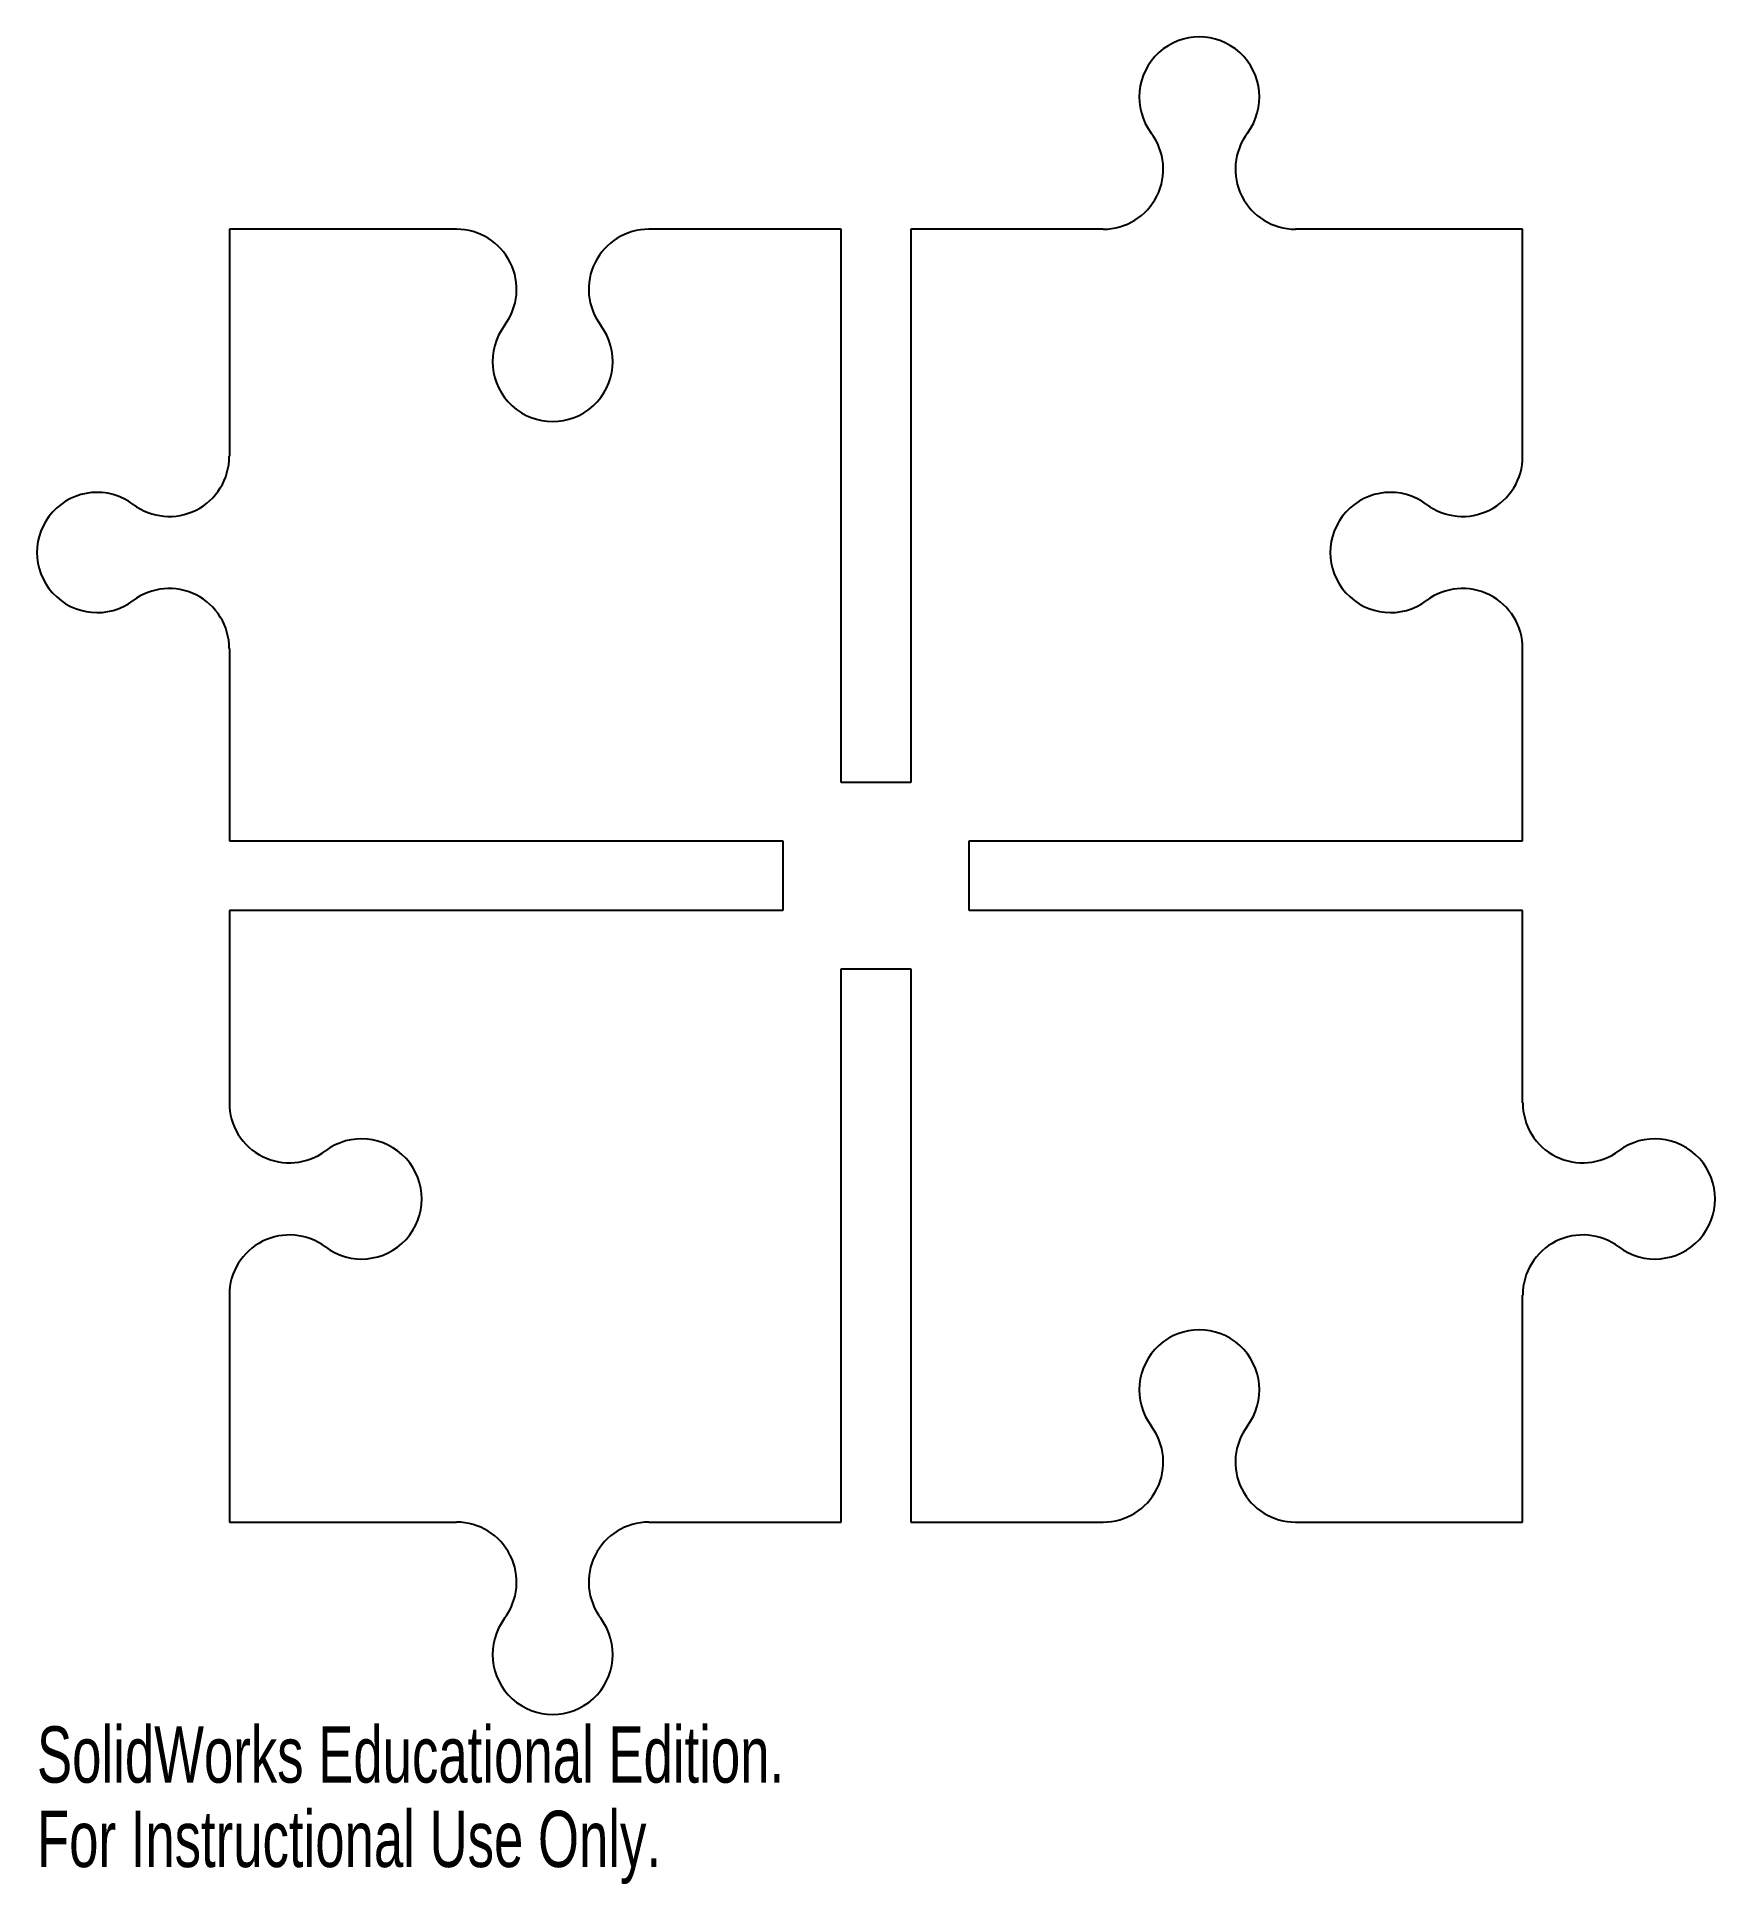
# Model space of a CAD drawing. Header units: inches. Extents: x -2.84 to 2.84, y -3.41 to 2.84.
import ezdxf

# ---------------------------------------------------------------- set-up
doc = ezdxf.new("R2010")
doc.units = ezdxf.units.IN
doc.header["$MEASUREMENT"] = 0
doc.styles.add('SLDTEXTSTYLE0', font='TXT', dxfattribs={"width": 0.7})

msp = doc.modelspace()

# ---------------------------------------------------------------- linework, layer by layer
at = {"color": 7, "linetype": 'Continuous'}
for p, q in [((-1.4175, 2.185), (-2.185, 2.185)), ((-2.185, 2.185), (-2.185, 1.4175)), ((-0.1181, 2.185), (-0.7675, 2.185)), ((-0.1181, 0.315), (-0.1181, 2.185)), ((0.7675, 2.185), (0.1181, 2.185)), ((0.1181, 2.185), (0.1181, 0.315)), ((2.185, 2.185), (1.4175, 2.185)), ((2.185, 1.4175), (2.185, 2.185)), ((-2.185, 0.7675), (-2.185, 0.1181)), ((2.185, 0.1181), (2.185, 0.7675)), ((0, 0.315), (-0.1181, 0.315)), ((0.1181, 0.315), (0, 0.315)), ((-2.185, 0.1181), (-0.315, 0.1181)), ((-0.315, 0.1181), (-0.315, 0)), ((0.315, 0), (0.315, 0.1181)), ((0.315, 0.1181), (2.185, 0.1181)), ((-0.315, 0), (-0.315, -0.1181)), ((0.315, -0.1181), (0.315, 0)), ((-0.315, -0.1181), (-2.185, -0.1181)), ((-2.185, -0.1181), (-2.185, -0.7675)), ((2.185, -0.1181), (0.315, -0.1181)), ((2.185, -0.7675), (2.185, -0.1181)), ((-0.1181, -2.185), (-0.1181, -0.315)), ((-0.1181, -0.315), (0, -0.315)), ((0, -0.315), (0.1181, -0.315)), ((0.1181, -0.315), (0.1181, -2.185)), ((-2.185, -1.4175), (-2.185, -2.185)), ((2.185, -2.185), (2.185, -1.4175)), ((-2.185, -2.185), (-1.4175, -2.185)), ((-0.7675, -2.185), (-0.1181, -2.185)), ((0.1181, -2.185), (0.7675, -2.185)), ((1.4175, -2.185), (2.185, -2.185))]:
    msp.add_line(p, q, dxfattribs=at)
for centre, start, end in [((1.0925, 2.6319), 323.1301, 216.8699), ((0.7675, 2.3882), 270, 36.8699), ((1.4175, 2.3882), 143.1301, 270), ((-1.4175, 1.9819), 323.1301, 90), ((-0.7675, 1.9819), 90, 216.8699), ((-1.0925, 1.7382), 143.1301, 36.8699), ((-2.3882, 1.4175), 233.1301, 0), ((1.9819, 1.4175), 233.1301, 0), ((-2.6319, 1.0925), 53.1301, 306.8699), ((1.7382, 1.0925), 53.1301, 306.8699), ((-2.3882, 0.7675), 0, 126.8699), ((1.9819, 0.7675), 0, 126.8699), ((-1.9819, -0.7675), 180, 306.8699), ((2.3882, -0.7675), 180, 306.8699), ((-1.7382, -1.0925), 233.1301, 126.8699), ((2.6319, -1.0925), 233.1301, 126.8699), ((-1.9819, -1.4175), 53.1301, 180), ((2.3882, -1.4175), 53.1301, 180), ((1.0925, -1.7382), 323.1301, 216.8699), ((0.7675, -1.9819), 270, 36.8699), ((1.4175, -1.9819), 143.1301, 270), ((-1.4175, -2.3882), 323.1301, 90), ((-0.7675, -2.3882), 90, 216.8699), ((-1.0925, -2.6319), 143.1301, 36.8699)]:
    msp.add_arc(centre, 0.2031, start, end, dxfattribs=at)

# ---------------------------------------------------------------- texts
at = {"color": 7, "linetype": 'Continuous', "char_height": 0.1903, "attachment_point": 1, "style": 'SLDTEXTSTYLE0'}
for s, insert in [('SolidWorks Educational Edition.', (-2.835, -2.8752)), ('For Instructional Use Only.', (-2.835, -3.1606))]:
    msp.add_mtext(s, dxfattribs=dict(at, insert=insert))

doc.saveas('drawing.dxf')
